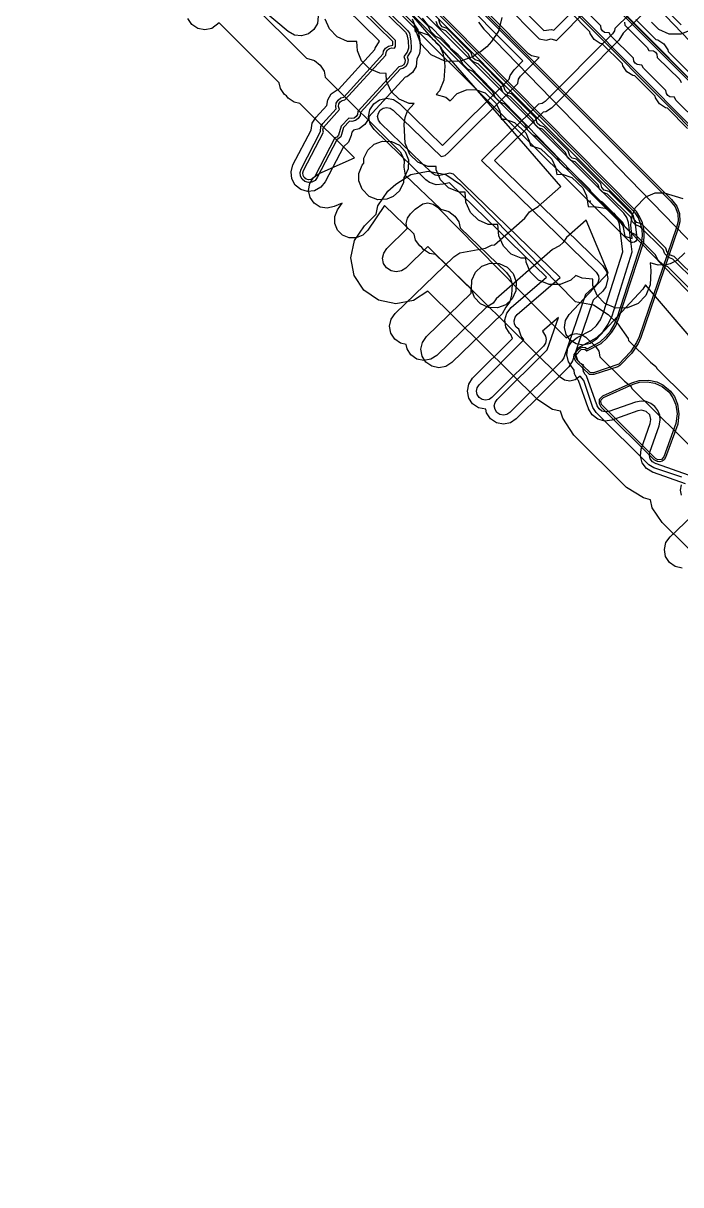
# Model space of a CAD drawing. Header units: metres. Extents: x -2677 to -840, y 169 to 1487.
# Drawn here: x -2453.4 to -2381.2, y 285.7 to 413.3 of the extents above; entities that cross this region are included whole.
import ezdxf

# ---------------------------------------------------------------- set-up
doc = ezdxf.new("R2010")
doc.units = ezdxf.units.M
for name, color, linetype in [('AI_GREENING_EXCLUSIONS', 1, 'Continuous'), ('AI_GREENING_LAWN', 82, 'Continuous'), ('AI_GREENING_REJECTED', 6, 'Continuous')]:
    doc.layers.add(name, color=color, linetype=linetype)

msp = doc.modelspace()

# ---------------------------------------------------------------- linework, layer by layer
at = {"layer": 'AI_GREENING_EXCLUSIONS'}
for points in [[(-2504.96, 516.83), (-2382.25, 393.89), (-2381.65, 393.16), (-2381.34, 392.34), (-2381.31, 391.45), (-2381.49, 390.74), (-2385.6, 378.74), (-2385.9, 378.09), (-2386.58, 377.01), (-2387.89, 375.66), (-2388.13, 375.51), (-2390.74, 374.66), (-2391.23, 374.68), (-2392.74, 376.11), (-2392.95, 376.59), (-2392.91, 376.85), (-2392.45, 377.44), (-2392.23, 377.6), (-2391.95, 377.67), (-2391.68, 377.62), (-2391.48, 377.5), (-2390.06, 378.26), (-2389.46, 378.79), (-2388.94, 379.42), (-2388.51, 380.12), (-2388.19, 380.91), (-2385.48, 389.29), (-2385.42, 389.95), (-2385.47, 390.61), (-2385.62, 391.25), (-2385.87, 391.87), (-2386.23, 392.44), (-2416.73, 423.34)], [(-2505.1, 516.69), (-2382.39, 393.75), (-2381.83, 393.09), (-2381.54, 392.32), (-2381.5, 391.5), (-2381.68, 390.81), (-2385.79, 378.8), (-2386.07, 378.19), (-2386.74, 377.14), (-2388.02, 375.8), (-2390.8, 374.85), (-2391.15, 374.87), (-2392.6, 376.25), (-2392.75, 376.59), (-2392.72, 376.78), (-2392.14, 377.42), (-2391.75, 377.44), (-2391.51, 377.26), (-2389.95, 378.09), (-2389.32, 378.65), (-2388.77, 379.3), (-2388.33, 380.03), (-2388, 380.84), (-2385.28, 389.25), (-2385.22, 389.95), (-2385.27, 390.64), (-2385.43, 391.31), (-2385.7, 391.96), (-2386.07, 392.56), (-2416.59, 423.48)], [(-2390.52, 417.13), (-2370.24, 396.8), (-2350.71, 376.99), (-2349.99, 376.99), (-2349.74, 377.1), (-2345.47, 381.32), (-2227.58, 498.51)], [(-2390.38, 417.27), (-2370.1, 396.94), (-2350.64, 377.21), (-2350.03, 377.19), (-2349.87, 377.26), (-2345.61, 381.47), (-2227.72, 498.65)], [(-2261.56, 285.67), (-2262.77, 285.7), (-2263.83, 285.91), (-2264.77, 286.24), (-2265.56, 286.63), (-2266.38, 287.18), (-2267.15, 287.86), (-2334.72, 355.82), (-2349.19, 370.53), (-2441.81, 463.83)], [(-2261.59, 285.87), (-2262.73, 285.9), (-2263.77, 286.1), (-2264.68, 286.41), (-2265.47, 286.81), (-2266.27, 287.35), (-2267.01, 288), (-2334.58, 355.96), (-2349.05, 370.67), (-2441.67, 463.98)], [(-2380.38, 363.61), (-2383.88, 364.84), (-2383.92, 364.87), (-2383.99, 364.88), (-2384.32, 365.08), (-2384.56, 365.39), (-2384.66, 365.76), (-2384.6, 366.15), (-2383.6, 369.03), (-2383.48, 369.66), (-2383.53, 370.2), (-2383.72, 370.72), (-2384.06, 371.17), (-2384.51, 371.5), (-2384.51, 371.5), (-2385.02, 371.7), (-2385.57, 371.75), (-2386.19, 371.62), (-2389.11, 370.6), (-2389.5, 370.55), (-2389.88, 370.65), (-2390.19, 370.88), (-2390.39, 371.22), (-2390.4, 371.3), (-2390.43, 371.34), (-2391.56, 374.52), (-2391.58, 374.54), (-2391.73, 374.7), (-2391.83, 374.88), (-2391.88, 374.95), (-2391.89, 375), (-2391.91, 375.04), (-2391.93, 375.21), (-2391.95, 375.35), (-2391.94, 375.39), (-2391.95, 375.43), (-2391.89, 375.61), (-2391.87, 375.69), (-2392.27, 375.9), (-2392.27, 375.9), (-2392.27, 375.9), (-2392.38, 376.06), (-2392.5, 376.22), (-2392.5, 376.22), (-2392.5, 376.22), (-2392.72, 376.87), (-2392.66, 377.25), (-2392.46, 377.59), (-2390.43, 378.74), (-2389.72, 379.39), (-2389.17, 380.18), (-2388.76, 381.11), (-2386.56, 388.15), (-2386.95, 391.36), (-2387.12, 391.92), (-2387.47, 392.4), (-2451.34, 456.39)], [(-2380.71, 362.66), (-2384.21, 363.9), (-2384.26, 363.92), (-2384.31, 363.93), (-2384.99, 364.33), (-2385.46, 364.95), (-2385.65, 365.71), (-2385.55, 366.48), (-2384.57, 369.3), (-2384.49, 369.71), (-2384.6, 370.23), (-2385, 370.62), (-2385.51, 370.74), (-2385.93, 370.66), (-2388.78, 369.66), (-2389.55, 369.55), (-2390.31, 369.75), (-2390.93, 370.22), (-2391.33, 370.89), (-2391.35, 370.96), (-2391.37, 371), (-2392.44, 374), (-2392.51, 374.07), (-2392.66, 374.35), (-2392.81, 374.58), (-2392.83, 374.67), (-2392.87, 374.76), (-2392.9, 375.1), (-2392.91, 375.15), (-2393.41, 375.79), (-2393.44, 375.93), (-2393.53, 376.07), (-2393.72, 376.82), (-2393.6, 377.6), (-2393.2, 378.26), (-2392.57, 378.73), (-2391.03, 379.54), (-2390.48, 380.06), (-2390.04, 380.67), (-2389.69, 381.47), (-2387.56, 388.16), (-2387.94, 391.18), (-2388.08, 391.57), (-2451.34, 454.97)], [(-2403.42, 413.38), (-2402.83, 412.6), (-2370.74, 379.55), (-2369.85, 379.7), (-2338.47, 388.17), (-2317.83, 408.3), (-2317.24, 409.01), (-2316.95, 409.16), (-2316.45, 409.64), (-2314.92, 411.16), (-2314.76, 411.48), (-2313.91, 412.13), (-2294.31, 431.37)], [(-2403.42, 413.38), (-2402.83, 412.6), (-2370.74, 379.55), (-2369.85, 379.7), (-2338.47, 388.17), (-2317.83, 408.3), (-2317.24, 409.01), (-2316.95, 409.16), (-2316.45, 409.64), (-2314.92, 411.16), (-2314.76, 411.48), (-2313.91, 412.13), (-2294.31, 431.37)], [(-2373.95, 371.53), (-2385.09, 384.5), (-2385.39, 384.03), (-2390.52, 378.53), (-2391.16, 378.08), (-2391.92, 377.9), (-2392.69, 378.02), (-2393.35, 378.44), (-2393.81, 379.07), (-2393.98, 379.83), (-2393.86, 380.6), (-2393.45, 381.26), (-2389.19, 385.82), (-2391.6, 391.62), (-2393.76, 389.72), (-2394.14, 389.18), (-2394.52, 388.79), (-2395.28, 388.38), (-2401.49, 382.99), (-2401.8, 382.52), (-2402.53, 382.07), (-2408, 376.77), (-2408.66, 376.35), (-2409.43, 376.21), (-2410.19, 376.37), (-2410.83, 376.82), (-2411.25, 377.47), (-2411.35, 377.97), (-2411.97, 378.11), (-2412.61, 378.55), (-2413.03, 379.21), (-2413.17, 379.97), (-2413.01, 380.74), (-2412.56, 381.38), (-2406.12, 387.61), (-2405.47, 388.04), (-2402.65, 388.54), (-2401.99, 388.89), (-2401.65, 388.92), (-2398.32, 391.84), (-2397.82, 392.54), (-2396.85, 393.13), (-2394.38, 395.3), (-2407.36, 410.3), (-2407.52, 410.57), (-2407.99, 411.02), (-2408.13, 411.26), (-2408.34, 411.43), (-2422.97, 428.32)], [(-2424.7, 427.13), (-2410.51, 413.18), (-2410.07, 412.54), (-2409.84, 411.35), (-2409.81, 410.54), (-2409.9, 409.88), (-2410.17, 409.34), (-2410.27, 408.5), (-2410.67, 407.83), (-2411.3, 407.37), (-2411.47, 407.32), (-2415.45, 402.96), (-2415.47, 402.79), (-2415.88, 402.12), (-2416.5, 401.66), (-2417.12, 401.5), (-2417.31, 401.3), (-2417.39, 400.92), (-2417.69, 400.2), (-2418.23, 399.68), (-2420.23, 395.83), (-2420.71, 395.23), (-2421.4, 394.85), (-2422.17, 394.76), (-2422.92, 394.98), (-2423.53, 395.47), (-2423.91, 396.15), (-2423.99, 396.93), (-2423.78, 397.68), (-2421.78, 401.52), (-2421.66, 402.26), (-2421.25, 402.93), (-2420.07, 404.21), (-2419.97, 404.82), (-2419.57, 405.49), (-2418.94, 405.95), (-2418.77, 405.99), (-2414.8, 410.35), (-2414.8, 410.35), (-2414.77, 410.53), (-2414.27, 411.27), (-2427.06, 423.84)], [(-2425.41, 426.41), (-2411.21, 412.47), (-2410.99, 412.15), (-2410.83, 411.32), (-2410.81, 410.51), (-2410.85, 410.18), (-2411.24, 409.56), (-2411.15, 409.22), (-2411.21, 408.84), (-2411.41, 408.5), (-2411.73, 408.27), (-2412.03, 408.2), (-2416.37, 403.44), (-2416.41, 403.13), (-2416.61, 402.79), (-2416.93, 402.56), (-2417.31, 402.47), (-2417.56, 402.5), (-2418.22, 401.8), (-2418.52, 400.77), (-2418.97, 400.43), (-2421.11, 396.3), (-2421.36, 395.99), (-2421.7, 395.8), (-2422.09, 395.76), (-2422.46, 395.87), (-2422.77, 396.11), (-2422.95, 396.45), (-2423, 396.84), (-2422.89, 397.22), (-2420.74, 401.35), (-2420.72, 401.91), (-2420.52, 402.25), (-2419.03, 403.86), (-2419.09, 404.09), (-2419.03, 404.48), (-2418.83, 404.81), (-2418.52, 405.04), (-2418.21, 405.12), (-2413.88, 409.88), (-2413.88, 409.88), (-2413.83, 410.19), (-2413.63, 410.52), (-2413.31, 410.75), (-2412.82, 410.83), (-2412.83, 411.26), (-2426.58, 424.77)], [(-2425.62, 426.2), (-2411.42, 412.26), (-2411.27, 412.03), (-2411.13, 411.31), (-2411.11, 410.5), (-2411.24, 410.06), (-2411.6, 409.58), (-2411.45, 409.21), (-2411.49, 408.94), (-2411.63, 408.7), (-2411.85, 408.54), (-2412.17, 408.48), (-2416.67, 403.55), (-2416.7, 403.23), (-2416.84, 402.99), (-2417.06, 402.83), (-2417.32, 402.77), (-2417.65, 402.84), (-2418.49, 401.96), (-2418.77, 400.94), (-2418.96, 400.75), (-2419.19, 400.66), (-2421.38, 396.43), (-2421.55, 396.22), (-2421.79, 396.09), (-2422.06, 396.06), (-2422.32, 396.13), (-2422.54, 396.31), (-2422.67, 396.54), (-2422.7, 396.82), (-2422.62, 397.08), (-2420.43, 401.3), (-2420.49, 401.54), (-2420.44, 401.81), (-2418.69, 403.79), (-2418.79, 404.11), (-2418.75, 404.38), (-2418.61, 404.61), (-2418.39, 404.77), (-2418.07, 404.83), (-2413.58, 409.76), (-2413.58, 409.76), (-2413.55, 410.09), (-2413.41, 410.32), (-2413.19, 410.48), (-2412.92, 410.55), (-2412.65, 410.51), (-2412.51, 410.7), (-2412.52, 411.37), (-2426.44, 425.05)], [(-2403.89, 420.21), (-2396.25, 412.45), (-2395.4, 412.55), (-2395.15, 412.48), (-2392.09, 415.55)], [(-2404.6, 419.5), (-2396.74, 411.52), (-2395.99, 411.39), (-2395.45, 411.55), (-2394.86, 411.36), (-2391.4, 414.83)], [(-2383.26, 416.38), (-2387.55, 412.17), (-2388.01, 411.39), (-2395.4, 403.94), (-2396.02, 403.53), (-2396.31, 403.47), (-2401.65, 398.17), (-2389.82, 386.64), (-2389.38, 385.99), (-2389.21, 385.23), (-2389.43, 384.3), (-2389.78, 383.81), (-2390.82, 382.82), (-2393.11, 376.18), (-2393.51, 375.51), (-2399.27, 369.79), (-2399.92, 369.36), (-2400.69, 369.21), (-2401.45, 369.37), (-2402.1, 369.8), (-2402.53, 370.45), (-2402.61, 370.85), (-2403.41, 370.99), (-2404.06, 371.43), (-2404.49, 372.07), (-2404.64, 372.84), (-2404.49, 373.61), (-2404.06, 374.25), (-2399.7, 378.62), (-2399.85, 379.06), (-2400.03, 379.2), (-2400.41, 379.88), (-2400.51, 380.66), (-2400.3, 381.41), (-2399.82, 382.02), (-2399.82, 382.02), (-2395.95, 385.35), (-2406.61, 395.73), (-2407.29, 395.56), (-2408.07, 395.51), (-2408.81, 395.76), (-2409.2, 396.06), (-2414.88, 401.57), (-2415.32, 402.21), (-2415.49, 402.98), (-2415.34, 403.75), (-2414.92, 404.4), (-2414.28, 404.84), (-2413.51, 405.01), (-2412.75, 404.87), (-2412.09, 404.44), (-2407.35, 399.83), (-2400.04, 407.1), (-2399.95, 407.52), (-2399.52, 408.15), (-2398.54, 409.11), (-2406.74, 417.4)], [(-2383.68, 417.37), (-2388.44, 412.69), (-2388.5, 412.4), (-2388.71, 412.09), (-2396.1, 404.65), (-2396.43, 404.44), (-2396.82, 404.37), (-2403.07, 398.16), (-2390.52, 385.92), (-2390.26, 385.52), (-2390.22, 385.13), (-2390.32, 384.75), (-2390.5, 384.51), (-2391.66, 383.46), (-2394.06, 376.51), (-2394.26, 376.17), (-2399.97, 370.5), (-2400.3, 370.29), (-2400.68, 370.21), (-2401.06, 370.29), (-2401.39, 370.51), (-2401.6, 370.83), (-2401.68, 371.21), (-2401.6, 371.6), (-2401.38, 371.92), (-2395.87, 377.38), (-2394.65, 380.93), (-2396.39, 379.43), (-2396.07, 378.88), (-2395.99, 378.5), (-2396.07, 378.12), (-2396.28, 377.79), (-2401.94, 372.13), (-2402.26, 371.92), (-2402.64, 371.84), (-2403.03, 371.92), (-2403.35, 372.13), (-2403.57, 372.46), (-2403.64, 372.84), (-2403.57, 373.22), (-2403.35, 373.55), (-2398.44, 378.47), (-2398.72, 378.87), (-2398.99, 379.63), (-2399.27, 379.85), (-2399.46, 380.19), (-2399.51, 380.58), (-2399.51, 380.58), (-2399.41, 380.96), (-2399.17, 381.26), (-2394.47, 385.31), (-2406.15, 396.69), (-2406.58, 396.79), (-2407.79, 396.49), (-2408.18, 396.56), (-2408.51, 396.78), (-2414.18, 402.29), (-2414.4, 402.61), (-2414.49, 402.99), (-2414.41, 403.38), (-2414.2, 403.7), (-2413.88, 403.93), (-2413.5, 404.01), (-2413.12, 403.94), (-2412.79, 403.72), (-2407.52, 398.61), (-2407.09, 398.72), (-2406.72, 399.05), (-2399.09, 406.63), (-2399.03, 407.11), (-2398.81, 407.44), (-2396.74, 409.49), (-2397.61, 409.66), (-2397.93, 409.88), (-2406.03, 418.1)], [(-2421.01, 414.02), (-2421.1, 413.24), (-2421.48, 412.56), (-2422.09, 412.08), (-2422.85, 411.86), (-2423.62, 411.95), (-2424.3, 412.33), (-2428.58, 415.96)], [(-2428.75, 415.84), (-2422.31, 409.4), (-2421.43, 409.16), (-2420.81, 408.63), (-2420.37, 407.98), (-2420.24, 407.34), (-2412.02, 399.12), (-2411.74, 398.66), (-2411.59, 398.14), (-2411.62, 397.45), (-2411.45, 396.57), (-2407.54, 392.82), (-2406.66, 392.59), (-2406.03, 392.07), (-2405.58, 391.43), (-2405.44, 390.79), (-2400.34, 385.89), (-2399.94, 385.34), (-2399.73, 384.59), (-2399.78, 383.41), (-2399.98, 382.65), (-2400.43, 382.05), (-2400.83, 381.32), (-2406.35, 375.97), (-2407.01, 375.55), (-2407.78, 375.41), (-2408.54, 375.57), (-2409.18, 376.01), (-2409.6, 376.67), (-2409.74, 377.44), (-2409.58, 378.2), (-2409.13, 378.84), (-2404.22, 383.6), (-2404.21, 384.06), (-2408.15, 387.85), (-2408.8, 387.96), (-2409.46, 388.38), (-2409.63, 388.63), (-2409.87, 388.79), (-2410.32, 389.43), (-2410.47, 390.08), (-2413.75, 393.24), (-2413.75, 393.24), (-2415.56, 390.52), (-2416.12, 389.97), (-2416.84, 389.67), (-2417.62, 389.67), (-2418.34, 389.97), (-2418.89, 390.52), (-2419.19, 391.24), (-2419.19, 392.02), (-2418.89, 392.74), (-2418.39, 393.49), (-2419.25, 393.11), (-2420.01, 392.93), (-2420.78, 393.06), (-2421.44, 393.48), (-2421.9, 394.12), (-2422.07, 394.88), (-2421.94, 395.65), (-2421.52, 396.31), (-2420.89, 396.76), (-2417.03, 398.48), (-2423.01, 404.45), (-2423.66, 404.58), (-2424.31, 405.01), (-2424.48, 405.26), (-2424.72, 405.42), (-2425.15, 406.07), (-2425.29, 406.72), (-2431.87, 413.3), (-2432.7, 412.69), (-2433.46, 412.54), (-2434.23, 412.69), (-2434.88, 413.12), (-2435.31, 413.77)], [(-2380.41, 384.26), (-2382.64, 386.48), (-2383.2, 386.74), (-2383.74, 387.28), (-2383.99, 387.82), (-2386.22, 390.04), (-2386.78, 390.3), (-2387.32, 390.84), (-2387.57, 391.38), (-2389.8, 393.6), (-2390.36, 393.86), (-2390.9, 394.4), (-2391.15, 394.94), (-2393.38, 397.16), (-2393.94, 397.42), (-2394.48, 397.96), (-2394.73, 398.5), (-2396.97, 400.75), (-2397.5, 400.99), (-2398.04, 401.53), (-2398.3, 402.11), (-2400.51, 404.35), (-2401.04, 404.59), (-2401.58, 405.13), (-2401.84, 405.71), (-2404.04, 407.95), (-2404.58, 408.2), (-2405.12, 408.74), (-2405.38, 409.31), (-2407.57, 411.55), (-2408.11, 411.79), (-2408.66, 412.34), (-2408.91, 412.89), (-2411.13, 415.12)], [(-2379.27, 402.34), (-2381.74, 404.79), (-2381.91, 405.12), (-2382.42, 405.17), (-2382.65, 405.32), (-2382.8, 405.54), (-2382.84, 405.88), (-2385.31, 408.33), (-2385.49, 408.66), (-2385.99, 408.71), (-2386.22, 408.86), (-2386.38, 409.08), (-2386.42, 409.42), (-2388.89, 411.87), (-2389.06, 412.2), (-2389.57, 412.25), (-2389.8, 412.4), (-2389.95, 412.62), (-2389.99, 412.96), (-2392.46, 415.41)], [(-2374.17, 404.98), (-2383.7, 414.89)], [(-2381.17, 413.08), (-2383.47, 415.39)], [(-2380.78, 388.05), (-2381.65, 387.2), (-2382.39, 386.84), (-2382.82, 386.73), (-2383.68, 386.68), (-2384.57, 386.93), (-2384.5, 386.07), (-2384.58, 384.52), (-2385.05, 383.36), (-2385.91, 382.48), (-2387.06, 381.98), (-2388.33, 381.97), (-2389.56, 382.48), (-2390.41, 383.36), (-2390.87, 384.44), (-2390.88, 385.14), (-2392.03, 385.24), (-2392.75, 385.54), (-2393.3, 385.02), (-2394.46, 384.55), (-2395.65, 384.55), (-2396.82, 385.02), (-2397.74, 385.94), (-2398.19, 387.02), (-2398.21, 387.43), (-2398.73, 387.45), (-2399.82, 387.9), (-2400.69, 388.76), (-2401.19, 389.91), (-2401.3, 391.14), (-2402.34, 391.15), (-2403.43, 391.61), (-2404.3, 392.46), (-2404.8, 393.61), (-2404.89, 394.68), (-2405.54, 394.69), (-2406.7, 395.16), (-2407.6, 396.06), (-2408.06, 397.14), (-2408.08, 397.52), (-2408.99, 397.53), (-2410.07, 397.99), (-2410.95, 398.84), (-2411.46, 400.08), (-2411.58, 402.16), (-2411.46, 402.89), (-2411.2, 403.62), (-2410.49, 404.43), (-2411.04, 404.44), (-2412.12, 404.9), (-2413, 405.75), (-2413.5, 406.9), (-2413.54, 407.74), (-2414.24, 407.76), (-2415.39, 408.26), (-2416.24, 409.13), (-2416.7, 410.22), (-2416.77, 411.23), (-2417.78, 411.24), (-2418.93, 411.74), (-2419.78, 412.62), (-2420.24, 413.7)], [(-2400.84, 413.89), (-2401.22, 412.38), (-2401.99, 411.23), (-2402.51, 410.67), (-2403.2, 410.12), (-2403.54, 409.98), (-2403.98, 409.59), (-2405.48, 409.04), (-2407.12, 409.09), (-2408.63, 409.79), (-2409.74, 411), (-2410.3, 412.5), (-2410.3, 412.8), (-2410.66, 413.7)], [(-2375.58, 378.8), (-2405.66, 409.77), (-2406.49, 410.46), (-2406.64, 410.78), (-2408.51, 412.72), (-2408.88, 412.93), (-2409.56, 413.81)], [(-2375.58, 378.8), (-2405.66, 409.77), (-2406.49, 410.46), (-2406.64, 410.78), (-2408.51, 412.72), (-2408.88, 412.93), (-2409.56, 413.81)], [(-2379.56, 384.83), (-2382.08, 387.34), (-2382.64, 387.57), (-2382.96, 387.92), (-2383.14, 388.39), (-2385.66, 390.9), (-2386.22, 391.13), (-2386.54, 391.48), (-2386.71, 391.95), (-2389.24, 394.46), (-2389.8, 394.69), (-2390.12, 395.04), (-2390.29, 395.51), (-2392.82, 398.02), (-2393.3, 398.19), (-2393.65, 398.52), (-2393.87, 399.07), (-2396.4, 401.6), (-2396.86, 401.77), (-2397.21, 402.09), (-2397.44, 402.66), (-2399.94, 405.2), (-2400.4, 405.37), (-2400.75, 405.69), (-2400.97, 406.26), (-2403.47, 408.8), (-2403.94, 408.97), (-2404.29, 409.29), (-2404.51, 409.86), (-2407.01, 412.4), (-2407.56, 412.62), (-2407.88, 412.97), (-2408.05, 413.45)], [(-2379.26, 384.99), (-2381.93, 387.64), (-2382.47, 387.82), (-2382.72, 388.08), (-2382.84, 388.55), (-2385.51, 391.2), (-2386.05, 391.37), (-2386.3, 391.64), (-2386.42, 392.11), (-2389.09, 394.76), (-2389.63, 394.93), (-2389.87, 395.2), (-2390, 395.66), (-2392.67, 398.31), (-2393.13, 398.44), (-2393.4, 398.68), (-2393.58, 399.22), (-2396.24, 401.89), (-2396.7, 402.02), (-2396.96, 402.26), (-2397.14, 402.81), (-2399.78, 405.49), (-2400.23, 405.62), (-2400.5, 405.86), (-2400.68, 406.41), (-2403.31, 409.09), (-2403.77, 409.22), (-2404.04, 409.46), (-2404.22, 410.01), (-2406.85, 412.69), (-2407.39, 412.87), (-2407.63, 413.14), (-2407.76, 413.61)], [(-2380.47, 401.7), (-2382.69, 403.92), (-2382.91, 403.96), (-2383.56, 404.39), (-2384, 405.04), (-2384.04, 405.24), (-2386.27, 407.46), (-2386.49, 407.5), (-2387.14, 407.93), (-2387.57, 408.58), (-2387.61, 408.78), (-2389.84, 411), (-2390.06, 411.04), (-2390.71, 411.47), (-2391.15, 412.12), (-2391.19, 412.32), (-2393.41, 414.54)], [(-2386.16, 413.67), (-2383.95, 411.46), (-2383.73, 411.42), (-2383.08, 410.99), (-2382.64, 410.34), (-2382.6, 410.14), (-2380.38, 407.93)], [(-2410.53, 413.28), (-2410.35, 412.32), (-2409.99, 412.33), (-2408.94, 411.98), (-2407.71, 410.82), (-2407.33, 409.97), (-2407.17, 409.25), (-2407.13, 408.53), (-2407.21, 406.98), (-2407.68, 405.82), (-2408.06, 405.42), (-2406.99, 405.12), (-2406.53, 404.73), (-2405.77, 405.53), (-2404.74, 405.94), (-2403.75, 405.96), (-2402.7, 405.61), (-2401.48, 404.45), (-2401.09, 403.6), (-2400.92, 402.7), (-2400.5, 402.71), (-2399.45, 402.36), (-2398.23, 401.2), (-2397.84, 400.34), (-2397.72, 399.81), (-2396.58, 399.46), (-2395.35, 398.31), (-2394.97, 397.45), (-2394.81, 396.65), (-2394.22, 396.67), (-2393.17, 396.32), (-2391.95, 395.16), (-2391.56, 394.3), (-2391.37, 393.12), (-2390.52, 393.09), (-2389.53, 392.93), (-2388.57, 392.38), (-2387.59, 391.01), (-2387.36, 389.87), (-2386.56, 389.62), (-2386.69, 391.1), (-2386.56, 392.1), (-2386.22, 392.98), (-2385.06, 394.2), (-2384.03, 394.61), (-2383.04, 394.63), (-2381, 393.99)], [(-2387.4, 413.37), (-2387.36, 413.03), (-2384.9, 410.59), (-2384.72, 410.27), (-2384.22, 410.22), (-2383.99, 410.07), (-2383.84, 409.84), (-2383.8, 409.5), (-2381.33, 407.06), (-2381.16, 406.74)], [(-2379.17, 413.37), (-2380.05, 412.51), (-2381.21, 412.04), (-2382.48, 412.06), (-2383.63, 412.56), (-2384.44, 413.37)], [(-2372.45, 347.74), (-2383.27, 358.43), (-2383.27, 358.43), (-2384.37, 360.04), (-2384.54, 360.89), (-2385.32, 361.11), (-2387.17, 362.27), (-2392.96, 367.99), (-2394.15, 369.87), (-2394.4, 370.65), (-2395.28, 370.82), (-2396.91, 371.89), (-2408.99, 383.83), (-2410.56, 382.8), (-2412.48, 382.43), (-2414.39, 382.83), (-2416, 383.92), (-2417.07, 385.55), (-2417.44, 387.47), (-2417.04, 389.38), (-2415.94, 390.99), (-2414.64, 392.28), (-2414.45, 393.2), (-2413.35, 394.81), (-2412.48, 395.58), (-2410.85, 396.65), (-2408.93, 397.01), (-2407.02, 396.62), (-2405.41, 395.52), (-2392.82, 382.67), (-2390.81, 382.33), (-2389.18, 381.27), (-2388.11, 380.23), (-2387, 378.62), (-2386.95, 378.4), (-2384.55, 376.03), (-2383.94, 375.53), (-2383.8, 375.29), (-2377.35, 368.91)], [(-2381.1, 363.38), (-2384.16, 364.41), (-2384.71, 364.76), (-2390.5, 370.48), (-2390.85, 371.04), (-2391.86, 374.02), (-2392.24, 374.49), (-2392.81, 374.07), (-2393.39, 373.95), (-2393.96, 374.06), (-2393.96, 374.06), (-2394.45, 374.38), (-2408.98, 388.73), (-2411.38, 386.36), (-2411.87, 386.04), (-2412.45, 385.93), (-2413.02, 386.05), (-2413.5, 386.38), (-2413.83, 386.87), (-2413.94, 387.44), (-2413.82, 388.01), (-2413.49, 388.5), (-2411.24, 390.71), (-2411.34, 391.26), (-2411.22, 391.83), (-2410.89, 392.31), (-2410.38, 392.82), (-2409.54, 393.4), (-2408.96, 393.51), (-2408.39, 393.39), (-2407.9, 393.06), (-2394.43, 379.3), (-2393.78, 378.71), (-2393.26, 379.07), (-2392.68, 379.19), (-2392.11, 379.08), (-2391.62, 378.77), (-2390.55, 377.72), (-2390.22, 377.24), (-2390.11, 376.6), (-2387.4, 373.93), (-2386.73, 373.42), (-2386.55, 373.09), (-2378.92, 365.55)], [(-2381.14, 361.4), (-2381.26, 361.98), (-2381.15, 362.55)], [(-2381.07, 353.4), (-2381.83, 353.57), (-2382.46, 354.02), (-2382.88, 354.68), (-2383.01, 355.45), (-2382.84, 356.21), (-2382.39, 356.85), (-2379.21, 359.86)]]:
    msp.add_lwpolyline(points, dxfattribs=at)
for points in [[(-2412.09, 399.85), (-2411.45, 399.15), (-2411.1, 398.24), (-2411.14, 397.25), (-2411.45, 396.53), (-2411.62, 396.3), (-2411.66, 395.74), (-2412.07, 394.86), (-2412.77, 394.21), (-2413.49, 393.91), (-2414.48, 393.87), (-2415.4, 394.21), (-2416.2, 395.02), (-2416.55, 395.94), (-2416.55, 396.73), (-2416.2, 397.65), (-2416.02, 397.88), (-2415.99, 398.43), (-2415.58, 399.31), (-2414.88, 399.96), (-2413.96, 400.3), (-2412.97, 400.26), (-2412.09, 399.85)], [(-2399.31, 383.86), (-2399.72, 382.98), (-2400.42, 382.33), (-2401.33, 381.99), (-2402.32, 382.03), (-2403.2, 382.44), (-2403.85, 383.14), (-2404.19, 384.05), (-2404.15, 385.04), (-2403.74, 385.92), (-2403.04, 386.57), (-2402.13, 386.91), (-2401.14, 386.87), (-2400.26, 386.46), (-2399.61, 385.76), (-2399.27, 384.85), (-2399.31, 383.86)], [(-2381.55, 369.23), (-2382.89, 365.55), (-2383.03, 365.31), (-2383.25, 365.15), (-2383.51, 365.09), (-2383.78, 365.13), (-2384.12, 365.3), (-2389.96, 371.08), (-2390.14, 371.44), (-2390.13, 371.95), (-2389.78, 372.31), (-2386.6, 373.76), (-2385.8, 374.01), (-2384.72, 374.06), (-2383.84, 373.86), (-2383.17, 373.53), (-2382.34, 372.83), (-2381.91, 372.24), (-2381.56, 371.4), (-2381.42, 370.34), (-2381.55, 369.23)], [(-2381.62, 370.36), (-2381.74, 369.3), (-2383.08, 365.61), (-2383.34, 365.33), (-2383.72, 365.31), (-2383.99, 365.45), (-2389.91, 371.38), (-2389.99, 371.69), (-2389.95, 371.87), (-2389.69, 372.13), (-2386.45, 373.6), (-2385.74, 373.82), (-2384.89, 373.87), (-2384.05, 373.72), (-2383.26, 373.35), (-2382.5, 372.71), (-2382.07, 372.12), (-2381.74, 371.33), (-2381.62, 370.36)]]:
    msp.add_lwpolyline(points, close=True, dxfattribs=at)
at = {"layer": 'AI_GREENING_LAWN'}
for points in [[(-2350.52, 377.21), (-2437.74, 465.06)], [(-2450.93, 456.96), (-2386.76, 392.64), (-2386.65, 392.47), (-2386.28, 391.54), (-2386.25, 391.42), (-2386.03, 389.72), (-2386.04, 389.51), (-2386.14, 389.33), (-2386.3, 389.2), (-2386.5, 389.15), (-2386.7, 389.18), (-2386.88, 389.3), (-2449.29, 451.41)]]:
    msp.add_lwpolyline(points, dxfattribs=at)
at = {"layer": 'AI_GREENING_REJECTED'}
msp.add_point((-2391.15, 393.7), dxfattribs=at)

doc.saveas('drawing.dxf')
